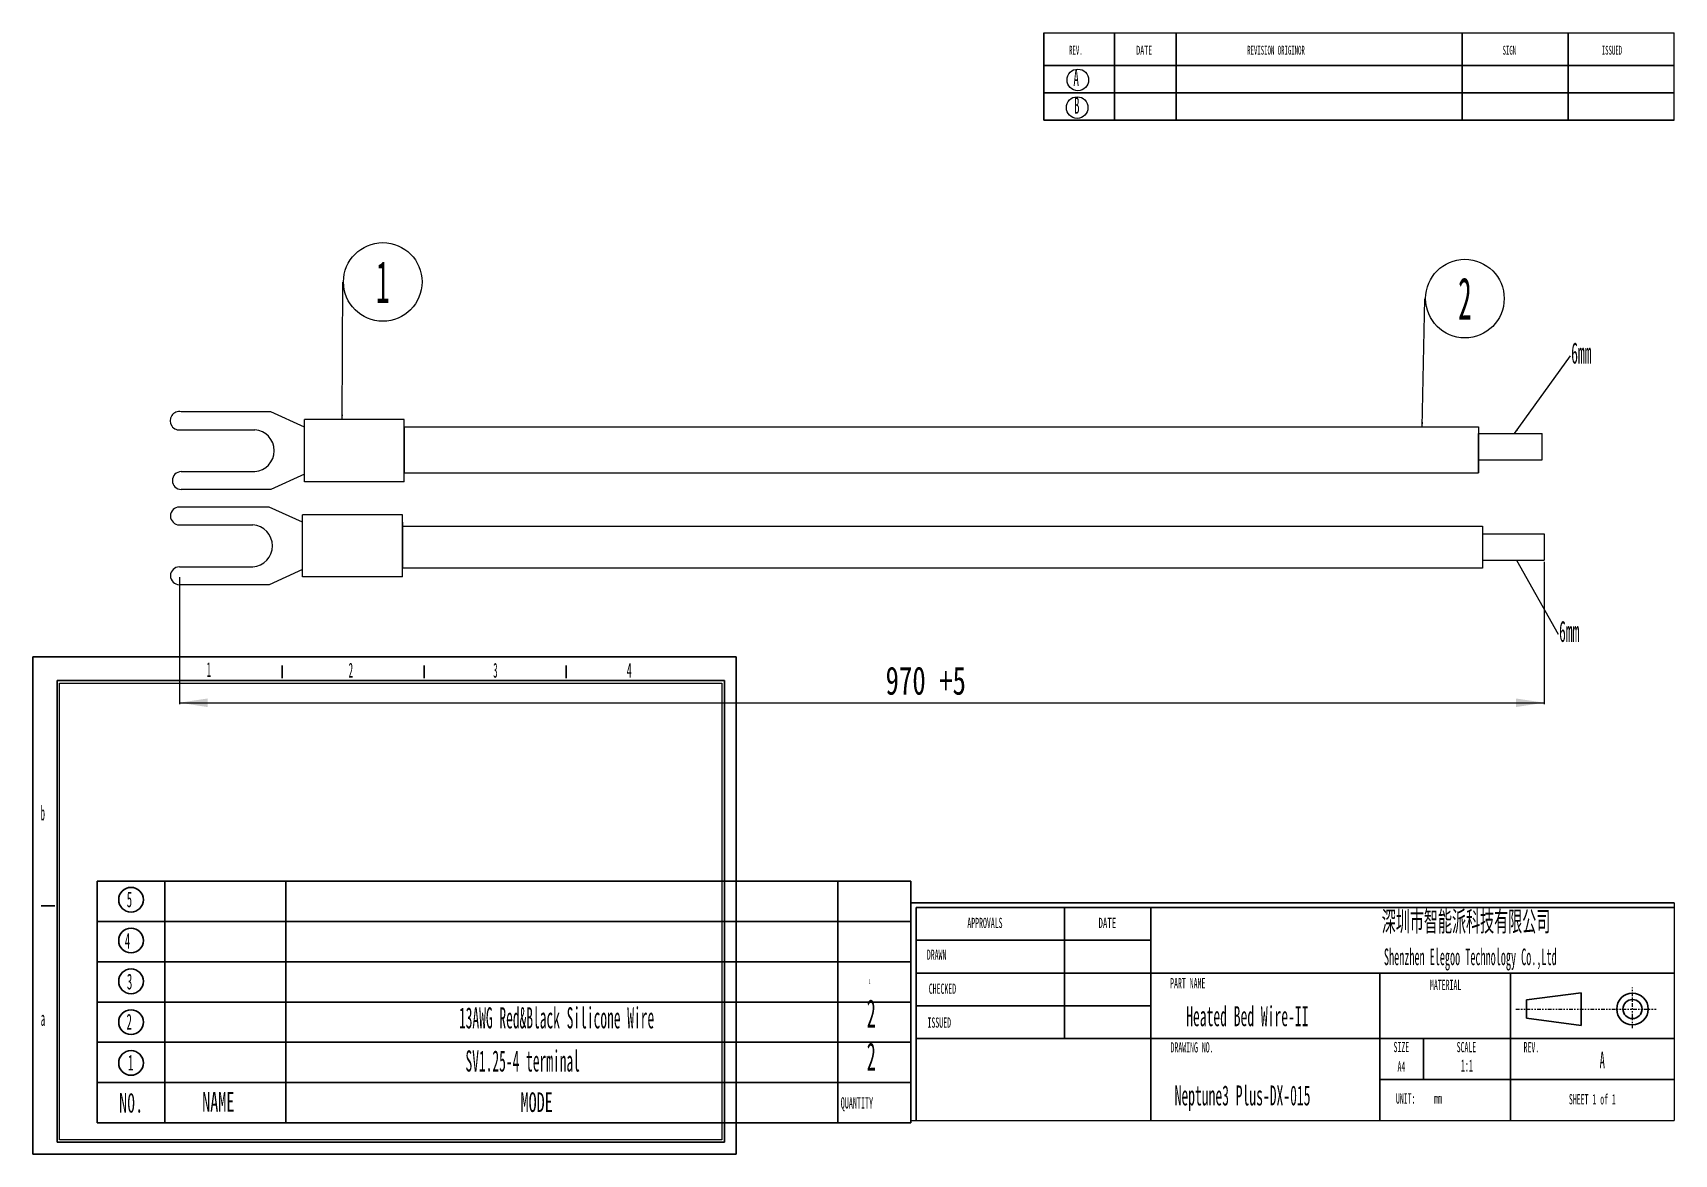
# Model space of a CAD drawing. Header units: millimetres. Extents: x 0 to 117, y 0 to 80.
import ezdxf
from ezdxf.enums import TextEntityAlignment as Align

# ---------------------------------------------------------------- set-up
doc = ezdxf.new("R2010")
doc.units = ezdxf.units.MM
doc.linetypes.add('CENTERX2', pattern=[2.032, 1.27, -0.254, 0.254, -0.254])
doc.linetypes.add('PHANTOM', pattern=[1.27, 0.635, -0.127, 0.127, -0.127, 0.127, -0.127])
for name, color, linetype, lineweight in [('SLD-0', 179, 'Continuous', 30), ('中心线层', 1, 'CENTERX2', 15), ('尺寸线层', 3, 'Continuous', 15), ('粗实线层', 179, 'Continuous', 30)]:
    doc.layers.add(name, color=color, linetype=linetype, lineweight=lineweight)
doc.layers.add('SLD-0_0', color=179, linetype='Continuous')
doc.styles.add('SLDTEXTSTYLE0', font='TXT', dxfattribs={"width": 0.469})
doc.styles.add('SLDTEXTSTYLE1', font='TXT', dxfattribs={"width": 0.63525})
doc.styles.add('SLDTEXTSTYLE11', font='TXT', dxfattribs={"width": 0.7})
doc.styles.add('SLDTEXTSTYLE2', font='TXT', dxfattribs={"width": 0.56, "bigfont": 'bigfont'})
doc.styles.add('SLDTEXTSTYLE3', font='TXT', dxfattribs={"width": 0.45})
doc.styles.add('SLDTEXTSTYLE4', font='TXT', dxfattribs={"width": 0.55055})
doc.styles.add('SLDTEXTSTYLE5', font='TXT', dxfattribs={"width": 0.49})
doc.styles.add('SLDTEXTSTYLE6', font='TXT', dxfattribs={"width": 0.434})
doc.styles.add('SLDTEXTSTYLE7', font='TXT', dxfattribs={"width": 0.6})
doc.styles.add('SLDTEXTSTYLE8', font='TXT', dxfattribs={"width": 0.5025})
doc.styles.add('SLDTEXTSTYLE9', font='TXT', dxfattribs={"width": 0.50025})
doc.dimstyles.new('SLDDIMSTYLE0', dxfattribs={"dimtxt": 2, "dimasz": 0.35, "dimexe": 0, "dimexo": 0.0625, "dimgap": 0.5, "dimtad": 2, "dimrnd": 1e-09, "dimzin": 12, "dimdsep": 46, "dimtxsty": 'SLDTEXTSTYLE0', "dimsah": 1, "dimcen": 0.09, "dimadec": 0, "dimazin": 3, "dimtfac": 1, "dimtdec": 3, "dimtofl": 0, "dimtmove": 0, "dimatfit": 3, "dimfxl": 0, "dimfrac": 2, "dimtolj": 1, "dimtzin": 12, "dimarcsym": 0})
doc.dimstyles.new('SLDDIMSTYLE1', dxfattribs={"dimtxt": 0.18, "dimasz": 0.35, "dimexe": 0, "dimexo": 0.0625, "dimgap": 0, "dimtad": 0, "dimtih": 1, "dimtoh": 1, "dimdec": 0, "dimrnd": 1e-09, "dimzin": 0, "dimdsep": 46, "dimtxsty": 'Standard', "dimsah": 1, "dimcen": 0.09, "dimadec": 0, "dimazin": 0, "dimtfac": 0.35, "dimtdec": 0, "dimtofl": 0, "dimtmove": 0, "dimatfit": 3, "dimfxl": 0, "dimfrac": 2, "dimtolj": 1, "dimtzin": 0, "dimarcsym": 0})

# ---------------------------------------------------------------- blocks, each defined once
blk = doc.blocks.new('更新记录栏_1')
at = {"layer": 'SLD-0', "color": 7, "linetype": 'Continuous'}
for p, q in [((-110.52, 0), (-110.52, -15.3)), ((-98.13, 0), (-98.13, -15.3)), ((-87.3, 0), (-87.3, -15.3)), ((-110.52, -5.74), (0, -5.74)), ((-110.52, -10.52), (0, -10.52)), ((-110.52, -15.3), (0, -15.3))]:
    blk.add_line(p, q, dxfattribs=at)
at = {"layer": 'SLD-0', "color": 7}
for p, q in [((-37.16, 0), (-37.16, -15.3)), ((-18.58, 0), (-18.58, -15.3))]:
    blk.add_line(p, q, dxfattribs=at)
at = {"layer": 'SLD-0', "color": 2, "lineweight": 0}
for centre in [(-104.56, -8.25), (-104.68, -13.1)]:
    blk.add_circle(centre, 1.89, dxfattribs=at)
at = {"layer": '粗实线层', "color": 7, "lineweight": 15}
for p in [(-110.52, 0), (0, -15.3)]:
    blk.add_line(p, (0, 0), dxfattribs=at)
at = {"layer": 'SLD-0', "attachment_point": 1}
for s, insert, char_height, style in [('REV.', (-106.09, -2.27), 1.554, 'SLDTEXTSTYLE0'), ('DATE', (-94.32, -2.27), 1.554, 'SLDTEXTSTYLE4'), ('REVISION ORIGINOR', (-74.87, -2.27), 1.5536, 'SLDTEXTSTYLE0'), ('SIGN', (-30.09, -2.27), 1.554, 'SLDTEXTSTYLE0'), ('ISSUED', (-12.7, -2.27), 1.554, 'SLDTEXTSTYLE0'), ('A', (-105.34, -6.43), 2.9, 'SLDTEXTSTYLE5'), ('B', (-105.23, -11.28), 2.9, 'SLDTEXTSTYLE5')]:
    blk.add_mtext(s, dxfattribs=dict(at, insert=insert, char_height=char_height, style=style))
at = {"layer": '尺寸线层', "color": 7}
for tag in ['A版本更新内容_1', 'A版本更新内容_2', '标记A', '标记B', '发布者A', '发布者B', '日期A', '日期B']:
    blk.add_attdef(tag, (0, 0), '', height=1, dxfattribs=at)
blk = doc.blocks.new('ELEGOO标题栏_1')
at = {"layer": 'SLD-0', "color": 179, "linetype": 'Continuous'}
for p, q in [((133.85, 38.11), (0, 38.11)), ((0, 38.11), (0, 0)), ((133.85, 37.29), (0.96, 37.29)), ((0.96, 37.29), (0.96, 0)), ((26.95, 37.29), (26.95, 14.34)), ((42.07, 37.29), (42.07, 0)), ((42.07, 31.55), (0.96, 31.55)), ((133.85, 25.81), (0.96, 25.81)), ((82.22, 25.81), (82.22, 0)), ((105.17, 0), (105.17, 25.81)), ((107.93, 21.13), (117.56, 22.32)), ((107.93, 17.89), (107.93, 21.13)), ((117.56, 16.63), (117.56, 22.32)), ((42.07, 20.08), (0.96, 20.08)), ((107.93, 17.89), (117.56, 16.63)), ((133.85, 14.34), (0.96, 14.34)), ((89.87, 14.34), (89.87, 7.17)), ((82.22, 7.17), (133.85, 7.17))]:
    blk.add_line(p, q, dxfattribs=at)
for radius in [2.77, 1.67]:
    blk.add_circle((126.54, 19.51), radius, dxfattribs=at)
at = {"layer": 'SLD-0_0'}
for p in [(133.85, 38.11), (0, 0)]:
    blk.add_line(p, (133.85, 0), dxfattribs=at)
at = {"layer": '中心线层', "color": 1, "linetype": 'PHANTOM', "lineweight": 15}
for p, q in [((126.54, 16.16), (126.54, 23.3)), ((106.1, 19.51), (130.7, 19.51))]:
    blk.add_line(p, q, dxfattribs=at)
at = {"layer": 'SLD-0'}
for s, insert, char_height, attachment_point, style in [('APPROVALS', (13, 35.5), 1.793, 2, 'SLDTEXTSTYLE0'), ('DATE', (34.46, 35.5), 1.793, 2, 'SLDTEXTSTYLE1'), ('\\M+1905B圳\\M+18E73\\M+19271\\M+1945C\\M+19468\\M+189C8\\M+18B5A\\M+1974C\\M+18CC0\\M+18CF6\\M+18E69', (97.36, 36.73), 4, 2, 'SLDTEXTSTYLE2'), ('DRAWN', (4.52, 29.93), 1.793, 2, 'SLDTEXTSTYLE0'), ('Shenzhen Elegoo Technology Co.,Ltd', (98.11, 30.11), 2.9104, 2, 'SLDTEXTSTYLE3'), ('CHECKED', (5.55, 23.97), 1.793, 2, 'SLDTEXTSTYLE0'), ('PART NAME', (48.56, 24.94), 1.793, 2, 'SLDTEXTSTYLE0'), ('MATERIAL', (93.78, 24.64), 1.793, 2, 'SLDTEXTSTYLE0'), ('ISSUED', (4.99, 18.03), 1.793, 2, 'SLDTEXTSTYLE0'), ('DRAWING NO.', (49.31, 13.69), 1.7927, 2, 'SLDTEXTSTYLE0'), ('SIZE', (86.02, 13.75), 1.793, 2, 'SLDTEXTSTYLE0'), ('SCALE', (97.43, 13.74), 1.793, 2, 'SLDTEXTSTYLE0'), ('REV.', (108.82, 13.72), 1.793, 2, 'SLDTEXTSTYLE0'), ('A', (120.78, 12.04), 2.91, 1, 'SLDTEXTSTYLE0'), ('A4', (86.03, 10.34), 1.793, 2, 'SLDTEXTSTYLE0'), ('1:1', (97.51, 10.67), 2.117, 2, 'SLDTEXTSTYLE0'), ('UNIT:', (86.77, 4.73), 1.793, 2, 'SLDTEXTSTYLE0'), ('mm', (92.44, 4.74), 1.793, 2, 'SLDTEXTSTYLE0'), ('SHEET 1 of 1', (119.51, 4.6), 1.7927, 2, 'SLDTEXTSTYLE0')]:
    blk.add_mtext(s, dxfattribs=dict(at, insert=insert, char_height=char_height, attachment_point=attachment_point, style=style))
at = {"layer": '尺寸线层', "color": 179}
for tag in ['材质', '绘制者', '发布者', '发布日期', '绘图日期', '零件名称', '审核者', '审核日期', '图纸编号']:
    blk.add_attdef(tag, (0, 0), '', height=1, dxfattribs=at)
blk = doc.blocks.new('明细栏_1')
at = {"layer": '粗实线层', "color": 7}
for p, q in [((144.46, 42.89), (0, 42.89)), ((0, 0), (0, 42.89)), ((12, 42.89), (12, 0)), ((33.51, 42.89), (33.51, 0)), ((131.49, 42.89), (131.49, 0)), ((144.46, 42.89), (144.46, 0)), ((144.46, 35.74), (0, 35.74)), ((144.46, 28.59), (0, 28.59)), ((144.46, 21.44), (0, 21.44)), ((0, 14.3), (0, 21.44)), ((144.46, 14.3), (0, 14.3)), ((144.46, 7.17), (0, 7.17)), ((144.46, 0), (0, 0))]:
    blk.add_line(p, q, dxfattribs=at)
for centre in [(6, 39.59), (6, 32.35), (6, 25.11), (6, 17.87), (6, 10.63)]:
    blk.add_circle(centre, 2.19, dxfattribs=at)
at = {"layer": '尺寸线层', "attachment_point": 1}
for s, insert, char_height, style in [('5', (5.24, 41.06), 2.8, 'SLDTEXTSTYLE8'), ('4', (4.9, 33.72), 2.8, 'SLDTEXTSTYLE8'), ('3', (5.27, 26.47), 2.8, 'SLDTEXTSTYLE8'), ('2', (5.2, 19.33), 2.8, 'SLDTEXTSTYLE8'), ('1', (5.48, 12.09), 2.8, 'SLDTEXTSTYLE8'), ('N0.', (3.88, 5.31), 3.5, 'SLDTEXTSTYLE7'), ('NAME', (18.64, 5.47), 3.5, 'SLDTEXTSTYLE7'), ('MODE', (75.17, 5.41), 3.5, 'SLDTEXTSTYLE7'), ('QUANTITY', (132.02, 4.54), 2, 'SLDTEXTSTYLE8')]:
    blk.add_mtext(s, dxfattribs=dict(at, insert=insert, char_height=char_height, style=style))
at = {"layer": '尺寸线层', "color": 7}
for tag in ['规格1', '数量1', '规格2', '规格3', '规格4_', '规格5', '数量2', '数量3', '数量4', '数量5_', '名称1', '名称2', '名称3', '名称4', '名称5']:
    blk.add_attdef(tag, (0, 0), '', height=1, dxfattribs=at)
blk = doc.blocks.new('图框_1')
at = {"layer": 'SLD-0', "color": 7}
for p, q in [((0, 207.38), (293.52, 207.38)), ((0, 0), (0, 207.38)), ((293.52, 207.38), (293.52, 0)), ((293.52, 0), (0, 0))]:
    blk.add_line(p, q, dxfattribs=at)
at = {"layer": 'SLD-0', "color": 7, "linetype": 'Continuous'}
for p, q in [((104.11, 198.49), (104.11, 203.88)), ((163.36, 198.49), (163.36, 203.88)), ((222.61, 198.49), (222.61, 203.88)), ((10.1, 4.94), (10.1, 197.5)), ((10.1, 197.5), (288.58, 197.5)), ((288.58, 197.5), (288.58, 4.94)), ((9.21, 103.56), (3.48, 103.56)), ((288.58, 4.94), (10.1, 4.94))]:
    blk.add_line(p, q, dxfattribs=at)
at = {"layer": 'SLD-0', "color": 7, "lineweight": 15}
for p, q in [((11.08, 5.93), (11.08, 196.52)), ((11.08, 196.52), (287.59, 196.52)), ((287.59, 196.52), (287.59, 5.93)), ((287.59, 5.93), (11.08, 5.93))]:
    blk.add_line(p, q, dxfattribs=at)
at = {"layer": 'SLD-0', "char_height": 6.17, "attachment_point": 1}
for s, insert, style in [('1', (72.52, 205.23), 'SLDTEXTSTYLE6'), ('2', (131.8, 204.98), 'SLDTEXTSTYLE6'), ('3', (192.12, 204.92), 'SLDTEXTSTYLE6'), ('4', (247.85, 204.92), 'SLDTEXTSTYLE5'), ('b', (3.24, 145.35), 'SLDTEXTSTYLE6'), ('a', (3.29, 59.68), 'SLDTEXTSTYLE6')]:
    blk.add_mtext(s, dxfattribs=dict(at, insert=insert, style=style))
blk = doc.blocks.new('图框1_1')
at = {"color": 7, "linetype": 'Continuous', "xscale": 0.4201680672268908, "yscale": 0.4201680672268908, "zscale": 0.4201680672268908}
blk.add_blockref('图框_1', (0, 0), dxfattribs=at)
blk = doc.blocks.new('_D')
at = {"layer": 'SLD-0_0'}
for p, q in [((107.36, 42.1), (107.36, 31.98)), ((10.34, 41), (10.34, 31.98)), ((10.34, 32.08), (107.36, 32.08))]:
    blk.add_line(p, q, dxfattribs=at)
for points in [[(10.34, 32.08), (12.34, 31.77), (12.34, 32.38)], [(107.36, 32.08), (105.36, 32.38), (105.36, 31.77)]]:
    blk.add_solid(points, dxfattribs=at)
at = {"layer": 'SLD-0_0', "insert": (60.54, 34.65), "char_height": 2, "attachment_point": 1, "style": 'SLDTEXTSTYLE11'}
blk.add_mtext('970 +5', dxfattribs=at)
blk = doc.blocks.new('SW_SYMBOL_C#_2')
at = {"layer": 'SLD-0_0', "color": 0}
blk.add_circle((80, 50), 80, dxfattribs=at)
at = {"layer": 'SLD-0_0', "color": 0, "insert": (80, 50), "char_height": 85.9, "attachment_point": 5, "style": 'SLDTEXTSTYLE0'}
blk.add_mtext('2', dxfattribs=at)
blk = doc.blocks.new('SW_NOTE_0')
at = {"layer": 'SLD-0_0', "color": 0, "xscale": 0.03490909090909091, "yscale": 0.03490909090909091, "zscale": 0.03490909090909091}
blk.add_blockref('SW_SYMBOL_C#_2', (0.06, -1.74), dxfattribs=at)
blk = doc.blocks.new('SW_NOTE_1')
at = {"layer": 'SLD-0_0', "color": 0, "insert": (0.06, 0.95), "char_height": 1.5, "attachment_point": 1, "style": 'SLDTEXTSTYLE0'}
blk.add_mtext('6mm', dxfattribs=at)
blk = doc.blocks.new('SW_NOTE_2')
at = {"layer": 'SLD-0_0', "color": 0, "insert": (0.05, 0.95), "char_height": 1.5, "attachment_point": 1, "style": 'SLDTEXTSTYLE0'}
blk.add_mtext('6mm', dxfattribs=at)
blk = doc.blocks.new('SW_SYMBOL_C#_1')
at = {"layer": 'SLD-0_0', "color": 0}
blk.add_circle((80, 50), 80, dxfattribs=at)
at = {"layer": 'SLD-0_0', "color": 0, "insert": (80, 50), "char_height": 85.9, "attachment_point": 5, "style": 'SLDTEXTSTYLE0'}
blk.add_mtext('1', dxfattribs=at)
blk = doc.blocks.new('SW_NOTE_3')
at = {"layer": 'SLD-0_0', "color": 0, "xscale": 0.03490909090909091, "yscale": 0.03490909090909091, "zscale": 0.03490909090909091}
blk.add_blockref('SW_SYMBOL_C#_1', (0.05, -1.74), dxfattribs=at)

msp = doc.modelspace()

# ---------------------------------------------------------------- linework, layer by layer
at = {"layer": 'SLD-0_0', "color": 179, "linetype": 'Continuous', "lineweight": 0}
for p, q in [((16.846, 52.748), (10.47, 52.748)), ((19.229, 51.666), (16.846, 52.748)), ((10.47, 51.478), (15.688, 51.478)), ((16.713, 45.984), (10.337, 45.984)), ((19.096, 44.902), (16.713, 45.984)), ((10.337, 44.713), (15.555, 44.713))]:
    msp.add_line(p, q, dxfattribs=at)
at = {"layer": 'SLD-0_0'}
for p, q in [((26.323, 52.199), (19.229, 52.199)), ((19.229, 47.778), (19.229, 52.199)), ((26.323, 47.778), (26.323, 52.199)), ((26.323, 51.685), (95.979, 51.685)), ((26.323, 51.685), (26.323, 48.418)), ((26.323, 48.688), (26.323, 51.37)), ((95.979, 51.685), (102.69, 51.685)), ((102.69, 51.685), (102.69, 48.418)), ((102.69, 48.418), (102.69, 51.199)), ((102.69, 51.199), (107.211, 51.199)), ((107.211, 49.341), (107.211, 51.199)), ((102.69, 49.341), (107.211, 49.341)), ((10.47, 48.499), (15.688, 48.499)), ((19.229, 48.31), (16.846, 47.229)), ((26.323, 48.418), (95.979, 48.418)), ((95.979, 48.418), (102.69, 48.418)), ((16.846, 47.229), (10.47, 47.229)), ((26.323, 47.778), (19.229, 47.778)), ((26.193, 45.435), (19.096, 45.435)), ((19.096, 41.014), (19.096, 45.435)), ((26.193, 41.014), (26.193, 45.435)), ((26.193, 44.914), (26.193, 41.648)), ((26.193, 41.918), (26.193, 44.6)), ((26.2, 44.622), (26.2, 41.649)), ((26.2, 44.622), (96.805, 44.622)), ((96.805, 44.622), (102.969, 44.622)), ((102.969, 44.622), (102.969, 41.649)), ((26.2, 44.1), (26.2, 42.421)), ((102.969, 44.073), (107.358, 44.073)), ((102.969, 44.073), (102.969, 42.199)), ((107.358, 44.073), (107.358, 42.199)), ((102.969, 42.199), (107.358, 42.199)), ((10.337, 41.735), (15.555, 41.735)), ((19.096, 41.546), (16.713, 40.465)), ((26.193, 41.014), (19.096, 41.014)), ((95.745, 41.649), (26.2, 41.649)), ((102.969, 41.649), (95.745, 41.649)), ((16.713, 40.465), (10.337, 40.465))]:
    msp.add_line(p, q, dxfattribs=at)
at = {"layer": 'SLD-0_0', "color": 179, "linetype": 'Continuous', "lineweight": 0}
for centre, radius, start, end in [((10.325, 52.113), 0.651, 77.16081, 282.83919), ((10.337, 45.349), 0.635, 90, 270)]:
    msp.add_arc(centre, radius, start, end, dxfattribs=at)
at = {"layer": 'SLD-0_0'}
for centre, radius, start, end in [((15.589, 49.988), 1.493, 273.80727, 86.19273), ((10.47, 47.864), 0.635, 90, 270), ((15.456, 43.224), 1.493, 273.80727, 86.19273), ((10.337, 41.1), 0.635, 90, 270)]:
    msp.add_arc(centre, radius, start, end, dxfattribs=at)

# ---------------------------------------------------------------- block references
at = {"color": 7, "linetype": 'Continuous'}
for name, p, xscale, yscale, zscale in [('更新记录栏_1', (116.606, 79.68), 0.4054583603924979, 0.4054583603924979, 0.4054583603924979), ('图框1_1', (-0.084, 0), 0.4054583603924979, 0.4054583603924979, 0.4054583603924979), ('明细栏_1', (4.494, 2.227), 0.4003997895315147, 0.4003997895315147, 0.4003997895315147)]:
    msp.add_blockref(name, p, dxfattribs=dict(at, xscale=xscale, yscale=yscale, zscale=zscale))
ref = msp.add_blockref('ELEGOO标题栏_1', (62.335, 2.402), dxfattribs=dict(at, xscale=0.4054583603924979, yscale=0.4054583603924979, zscale=0.4054583603924979))
ref.add_attrib('零件名称', 'Heated Bed Wire-II', dxfattribs={"layer": '尺寸线层', "color": 179, "height": 1.4191, "style": 'SLDTEXTSTYLE9', "width": 0.50025}).set_placement((81.913, 8.668), align=Align.BOTTOM_LEFT)
ref.add_attrib('图纸编号', 'Neptune3 Plus-DX-015', dxfattribs={"layer": '尺寸线层', "color": 179, "height": 1.4191, "style": 'SLDTEXTSTYLE9', "width": 0.50025}).set_placement((81.092, 3.038), align=Align.BOTTOM_LEFT)
at = {"layer": 'SLD-0_0'}
for name, p in [('SW_NOTE_3', (21.953, 61.973)), ('SW_NOTE_0', (98.876, 60.788)), ('SW_NOTE_2', (109.236, 56.73)), ('SW_NOTE_1', (108.365, 36.95))]:
    msp.add_blockref(name, p, dxfattribs=at)

# ---------------------------------------------------------------- texts
at = {"layer": 'SLD-0_0', "attachment_point": 1, "style": 'SLDTEXTSTYLE0'}
for s, insert, char_height in [('1', (59.334, 12.436), 0.35), ('13AWG Red&Black Silicone Wire', (30.213, 10.436), 1.5), ('2', (59.205, 10.998), 2), ('SV1.25-4 terminal', (30.675, 7.37), 1.5), ('2', (59.205, 7.932), 2)]:
    msp.add_mtext(s, dxfattribs=dict(at, insert=insert, char_height=char_height))

# ---------------------------------------------------------------- dimensions: what is measured, and where the dimension line sits
at = {"layer": 'SLD-0_0'}
dim = msp.add_linear_dim(base=(107.358, 32.075), p1=(10.337, 41.1), p2=(107.358, 42.199), text='970 +5', dimstyle='SLDDIMSTYLE0', dxfattribs=at)
dim.commit()
dim.dimension.update_dxf_attribs({"geometry": '_D', "text_midpoint": (62.878, 32.075), "dimtype": 160})

# ---------------------------------------------------------------- leaders
for points in [[(21.914, 52.199), (21.953, 61.973)], [(98.7, 51.685), (98.876, 60.788)], [(105.264, 51.199), (109.236, 56.73)], [(105.408, 42.199), (108.365, 36.95)]]:
    msp.add_leader(points, dimstyle='SLDDIMSTYLE1', dxfattribs=at)

doc.saveas('drawing.dxf')
